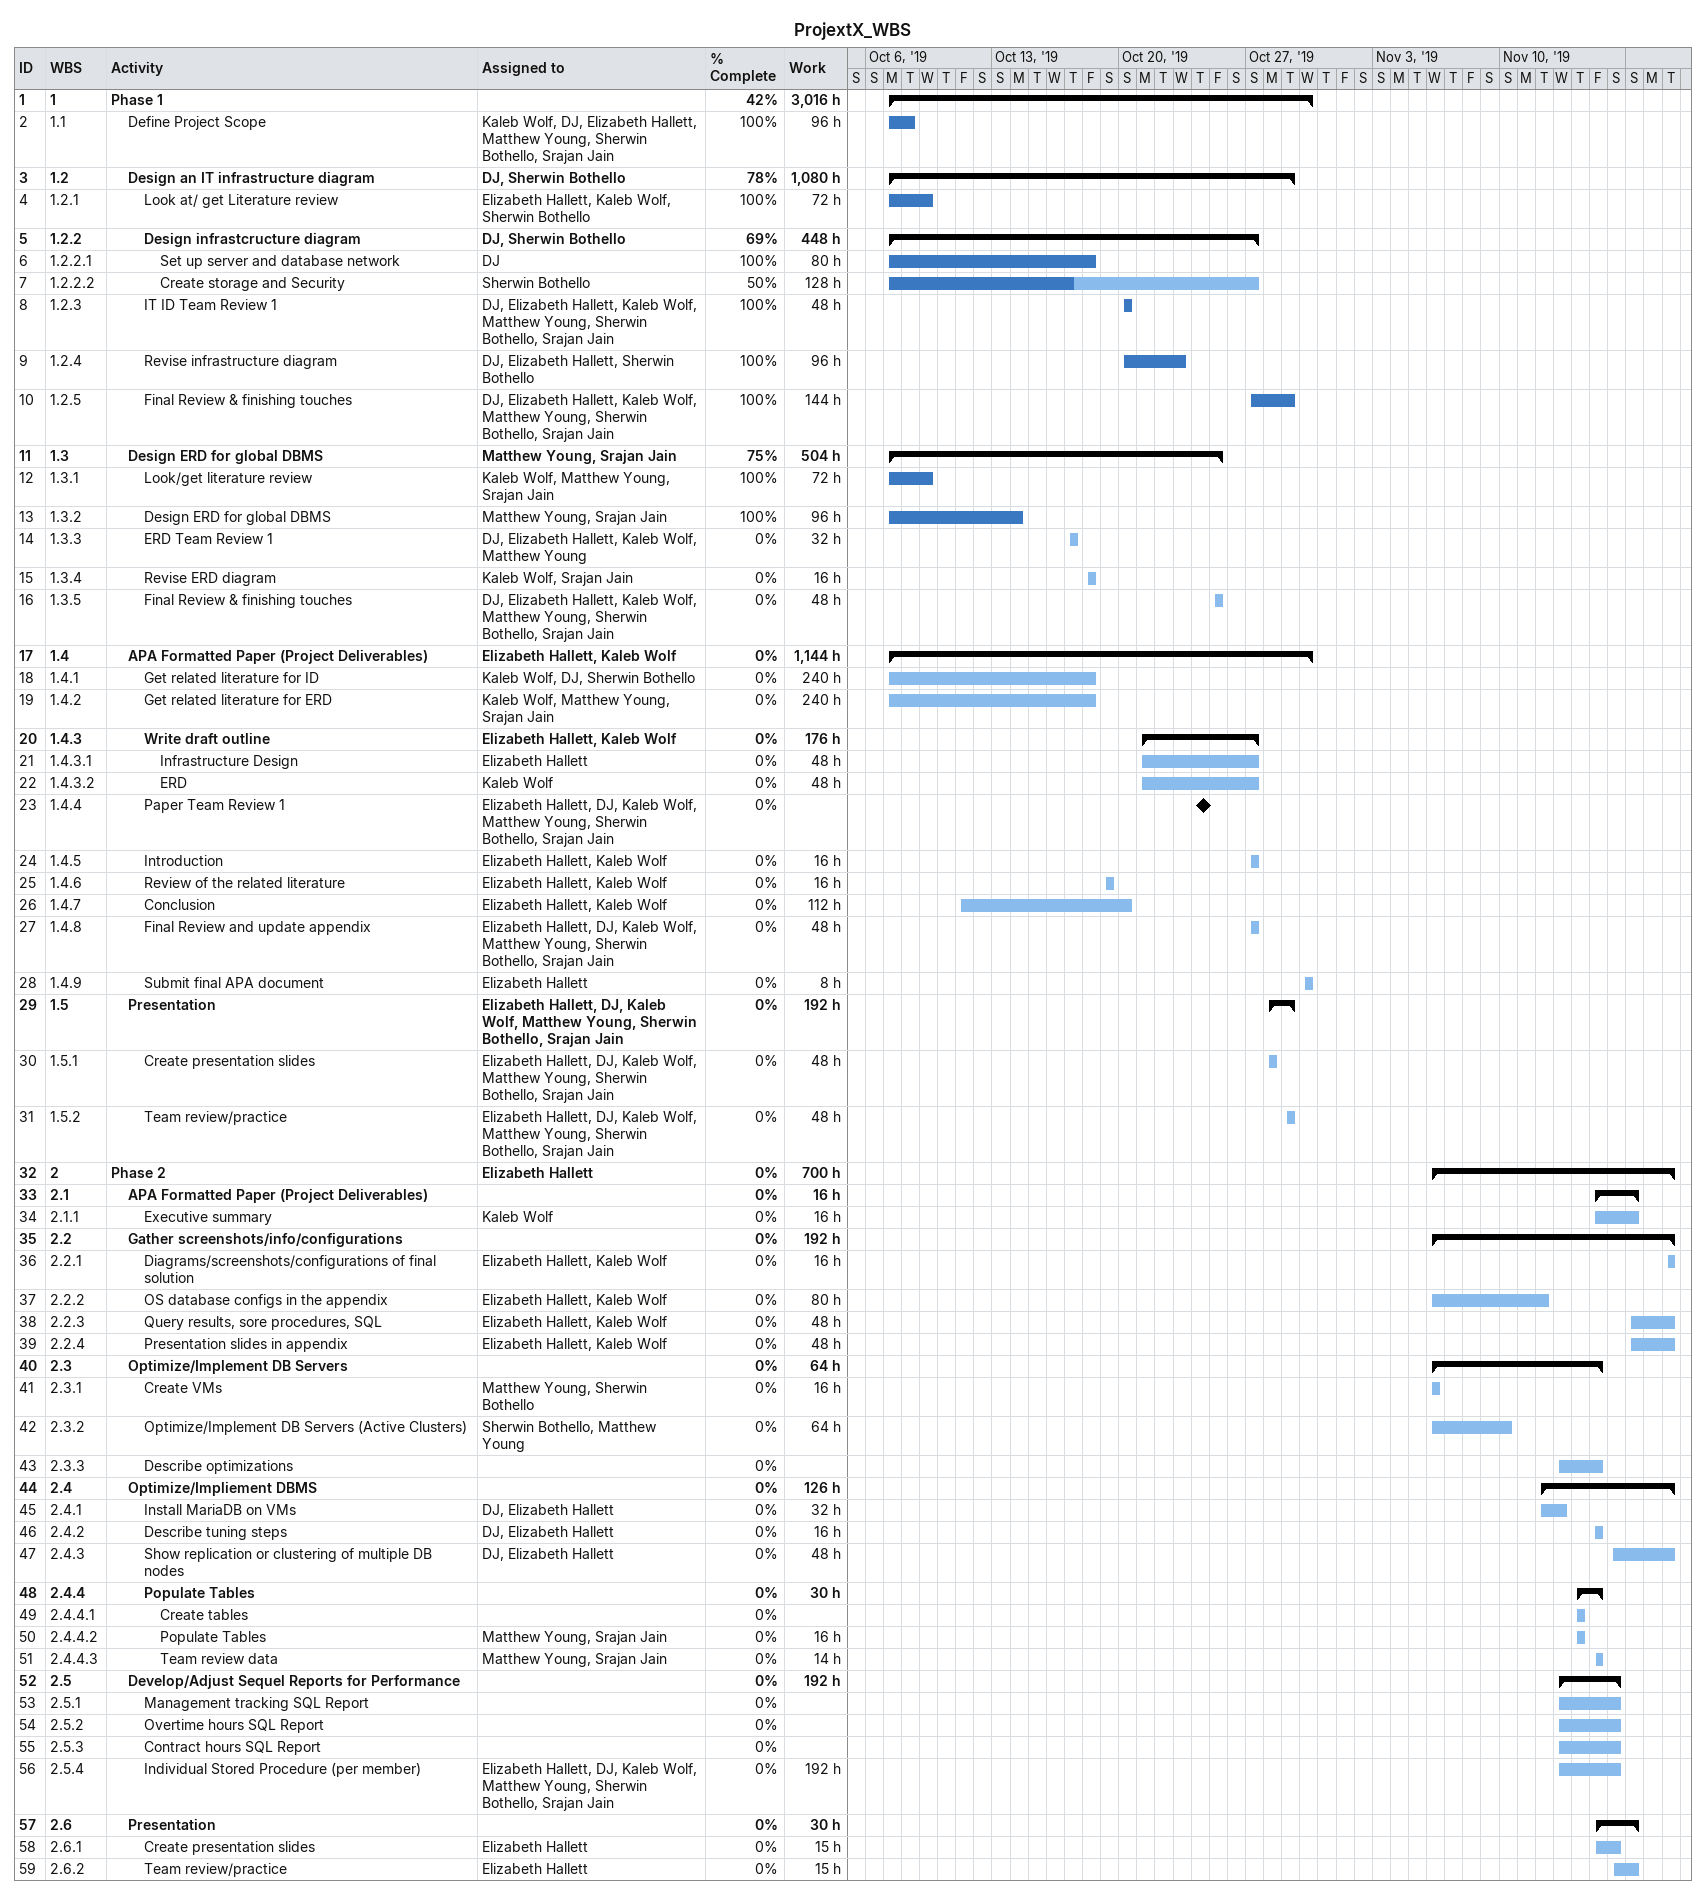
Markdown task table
ProjextX_WBS

| ID | WBS | Task | Start | Finish | Resources | % complete | Work (h) |
|---|---|---|---|---|---|---|---|
| 1 | 1 | **Phase 1** | 2019-10-07 | 2019-10-30 |  | 42 | 3016 |
| 2 | 1.1 | Define Project Scope | 2019-10-07 | 2019-10-08 | Kaleb Wolf, DJ, Elizabeth Hallett, Matthew Young, Sherwin Bothello, Srajan Jain | 100 | 96 |
| 3 | 1.2 | **Design an IT infrastructure diagram** | 2019-10-07 | 2019-10-29 | DJ, Sherwin Bothello | 78 | 1080 |
| 4 | 1.2.1 | Look at/ get Literature review | 2019-10-07 | 2019-10-09 | Elizabeth Hallett, Kaleb Wolf, Sherwin Bothello | 100 | 72 |
| 5 | 1.2.2 | **Design infrastcructure diagram** | 2019-10-07 | 2019-10-27 | DJ, Sherwin Bothello | 69 | 448 |
| 6 | 1.2.2.1 | Set up server and database network | 2019-10-07 | 2019-10-18 | DJ | 100 | 80 |
| 7 | 1.2.2.2 | Create storage and Security | 2019-10-07 | 2019-10-27 | Sherwin Bothello | 50 | 128 |
| 8 | 1.2.3 | IT ID Team Review 1 | 2019-10-20 | 2019-10-20 | DJ, Elizabeth Hallett, Kaleb Wolf, Matthew Young, Sherwin Bothello, Srajan Jain | 100 | 48 |
| 9 | 1.2.4 | Revise infrastructure diagram | 2019-10-20 | 2019-10-23 | DJ, Elizabeth Hallett, Sherwin Bothello | 100 | 96 |
| 10 | 1.2.5 | Final Review & finishing touches | 2019-10-27 | 2019-10-29 | DJ, Elizabeth Hallett, Kaleb Wolf, Matthew Young, Sherwin Bothello, Srajan Jain | 100 | 144 |
| 11 | 1.3 | **Design ERD for global DBMS** | 2019-10-07 | 2019-10-25 | Matthew Young, Srajan Jain | 75 | 504 |
| 12 | 1.3.1 | Look/get literature review | 2019-10-07 | 2019-10-09 | Kaleb Wolf, Matthew Young, Srajan Jain | 100 | 72 |
| 13 | 1.3.2 | Design ERD for global DBMS | 2019-10-07 | 2019-10-14 | Matthew Young, Srajan Jain | 100 | 96 |
| 14 | 1.3.3 | ERD Team Review 1 | 2019-10-17 | 2019-10-17 | DJ, Elizabeth Hallett, Kaleb Wolf, Matthew Young | 0 | 32 |
| 15 | 1.3.4 | Revise ERD diagram | 2019-10-18 | 2019-10-18 | Kaleb Wolf, Srajan Jain | 0 | 16 |
| 16 | 1.3.5 | Final Review & finishing touches | 2019-10-25 | 2019-10-25 | DJ, Elizabeth Hallett, Kaleb Wolf, Matthew Young, Sherwin Bothello, Srajan Jain | 0 | 48 |
| 17 | 1.4 | **APA Formatted Paper (Project Deliverables)** | 2019-10-07 | 2019-10-30 | Elizabeth Hallett, Kaleb Wolf | 0 | 1144 |
| 18 | 1.4.1 | Get related literature for ID | 2019-10-07 | 2019-10-18 | Kaleb Wolf, DJ, Sherwin Bothello | 0 | 240 |
| 19 | 1.4.2 | Get related literature for ERD | 2019-10-07 | 2019-10-18 | Kaleb Wolf, Matthew Young, Srajan Jain | 0 | 240 |
| 20 | 1.4.3 | **Write draft outline** | 2019-10-21 | 2019-10-27 | Elizabeth Hallett, Kaleb Wolf | 0 | 176 |
| 21 | 1.4.3.1 | Infrastructure Design | 2019-10-21 | 2019-10-27 | Elizabeth Hallett | 0 | 48 |
| 22 | 1.4.3.2 | ERD | 2019-10-21 | 2019-10-27 | Kaleb Wolf | 0 | 48 |
| 23 | 1.4.4 | Paper Team Review 1 (milestone) | 2019-10-24 | 2019-10-24 | Elizabeth Hallett, DJ, Kaleb Wolf, Matthew Young, Sherwin Bothello, Srajan Jain | 0 |  |
| 24 | 1.4.5 | Introduction | 2019-10-27 | 2019-10-27 | Elizabeth Hallett, Kaleb Wolf | 0 | 16 |
| 25 | 1.4.6 | Review of the related literature | 2019-10-19 | 2019-10-19 | Elizabeth Hallett, Kaleb Wolf | 0 | 16 |
| 26 | 1.4.7 | Conclusion | 2019-10-11 | 2019-10-20 | Elizabeth Hallett, Kaleb Wolf | 0 | 112 |
| 27 | 1.4.8 | Final Review and update appendix | 2019-10-27 | 2019-10-27 | Elizabeth Hallett, DJ, Kaleb Wolf, Matthew Young, Sherwin Bothello, Srajan Jain | 0 | 48 |
| 28 | 1.4.9 | Submit final APA document | 2019-10-30 | 2019-10-30 | Elizabeth Hallett | 0 | 8 |
| 29 | 1.5 | **Presentation** | 2019-10-28 | 2019-10-29 | Elizabeth Hallett, DJ, Kaleb Wolf, Matthew Young, Sherwin Bothello, Srajan Jain | 0 | 192 |
| 30 | 1.5.1 | Create presentation slides | 2019-10-28 | 2019-10-28 | Elizabeth Hallett, DJ, Kaleb Wolf, Matthew Young, Sherwin Bothello, Srajan Jain | 0 | 48 |
| 31 | 1.5.2 | Team review/practice | 2019-10-29 | 2019-10-29 | Elizabeth Hallett, DJ, Kaleb Wolf, Matthew Young, Sherwin Bothello, Srajan Jain | 0 | 48 |
| 32 | 2 | **Phase 2** | 2019-11-06 | 2019-11-19 | Elizabeth Hallett | 0 | 700 |
| 33 | 2.1 | **APA Formatted Paper (Project Deliverables)** | 2019-11-15 | 2019-11-17 |  | 0 | 16 |
| 34 | 2.1.1 | Executive summary | 2019-11-15 | 2019-11-17 | Kaleb Wolf | 0 | 16 |
| 35 | 2.2 | **Gather screenshots/info/configurations** | 2019-11-06 | 2019-11-19 |  | 0 | 192 |
| 36 | 2.2.1 | Diagrams/screenshots/configurations of final solution | 2019-11-19 | 2019-11-19 | Elizabeth Hallett, Kaleb Wolf | 0 | 16 |
| 37 | 2.2.2 | OS database configs in the appendix | 2019-11-06 | 2019-11-12 | Elizabeth Hallett, Kaleb Wolf | 0 | 80 |
| 38 | 2.2.3 | Query results, sore procedures, SQL | 2019-11-17 | 2019-11-19 | Elizabeth Hallett, Kaleb Wolf | 0 | 48 |
| 39 | 2.2.4 | Presentation slides in appendix | 2019-11-17 | 2019-11-19 | Elizabeth Hallett, Kaleb Wolf | 0 | 48 |
| 40 | 2.3 | **Optimize/Implement DB Servers** | 2019-11-06 | 2019-11-15 |  | 0 | 64 |
| 41 | 2.3.1 | Create VMs | 2019-11-06 | 2019-11-06 | Matthew Young, Sherwin Bothello | 0 | 16 |
| 42 | 2.3.2 | Optimize/Implement DB Servers (Active Clusters) | 2019-11-06 | 2019-11-10 | Sherwin Bothello, Matthew Young | 0 | 64 |
| 43 | 2.3.3 | Describe optimizations | 2019-11-13 | 2019-11-15 |  | 0 |  |
| 44 | 2.4 | **Optimize/Impliement DBMS** | 2019-11-12 | 2019-11-19 |  | 0 | 126 |
| 45 | 2.4.1 | Install MariaDB on VMs | 2019-11-12 | 2019-11-13 | DJ, Elizabeth Hallett | 0 | 32 |
| 46 | 2.4.2 | Describe tuning steps | 2019-11-15 | 2019-11-15 | DJ, Elizabeth Hallett | 0 | 16 |
| 47 | 2.4.3 | Show replication or clustering of multiple DB nodes | 2019-11-16 | 2019-11-19 | DJ, Elizabeth Hallett | 0 | 48 |
| 48 | 2.4.4 | **Populate Tables** | 2019-11-14 | 2019-11-15 |  | 0 | 30 |
| 49 | 2.4.4.1 | Create tables | 2019-11-14 | 2019-11-14 |  | 0 |  |
| 50 | 2.4.4.2 | Populate Tables | 2019-11-14 | 2019-11-14 | Matthew Young, Srajan Jain | 0 | 16 |
| 51 | 2.4.4.3 | Team review data | 2019-11-15 | 2019-11-15 | Matthew Young, Srajan Jain | 0 | 14 |
| 52 | 2.5 | **Develop/Adjust Sequel Reports for Performance** | 2019-11-13 | 2019-11-16 |  | 0 | 192 |
| 53 | 2.5.1 | Management tracking SQL Report | 2019-11-13 | 2019-11-16 |  | 0 |  |
| 54 | 2.5.2 | Overtime hours SQL Report | 2019-11-13 | 2019-11-16 |  | 0 |  |
| 55 | 2.5.3 | Contract hours SQL Report | 2019-11-13 | 2019-11-16 |  | 0 |  |
| 56 | 2.5.4 | Individual Stored Procedure (per member) | 2019-11-13 | 2019-11-16 | Elizabeth Hallett, DJ, Kaleb Wolf, Matthew Young, Sherwin Bothello, Srajan Jain | 0 | 192 |
| 57 | 2.6 | **Presentation** | 2019-11-15 | 2019-11-17 |  | 0 | 30 |
| 58 | 2.6.1 | Create presentation slides | 2019-11-15 | 2019-11-16 | Elizabeth Hallett | 0 | 15 |
| 59 | 2.6.2 | Team review/practice | 2019-11-16 | 2019-11-17 | Elizabeth Hallett | 0 | 15 |
